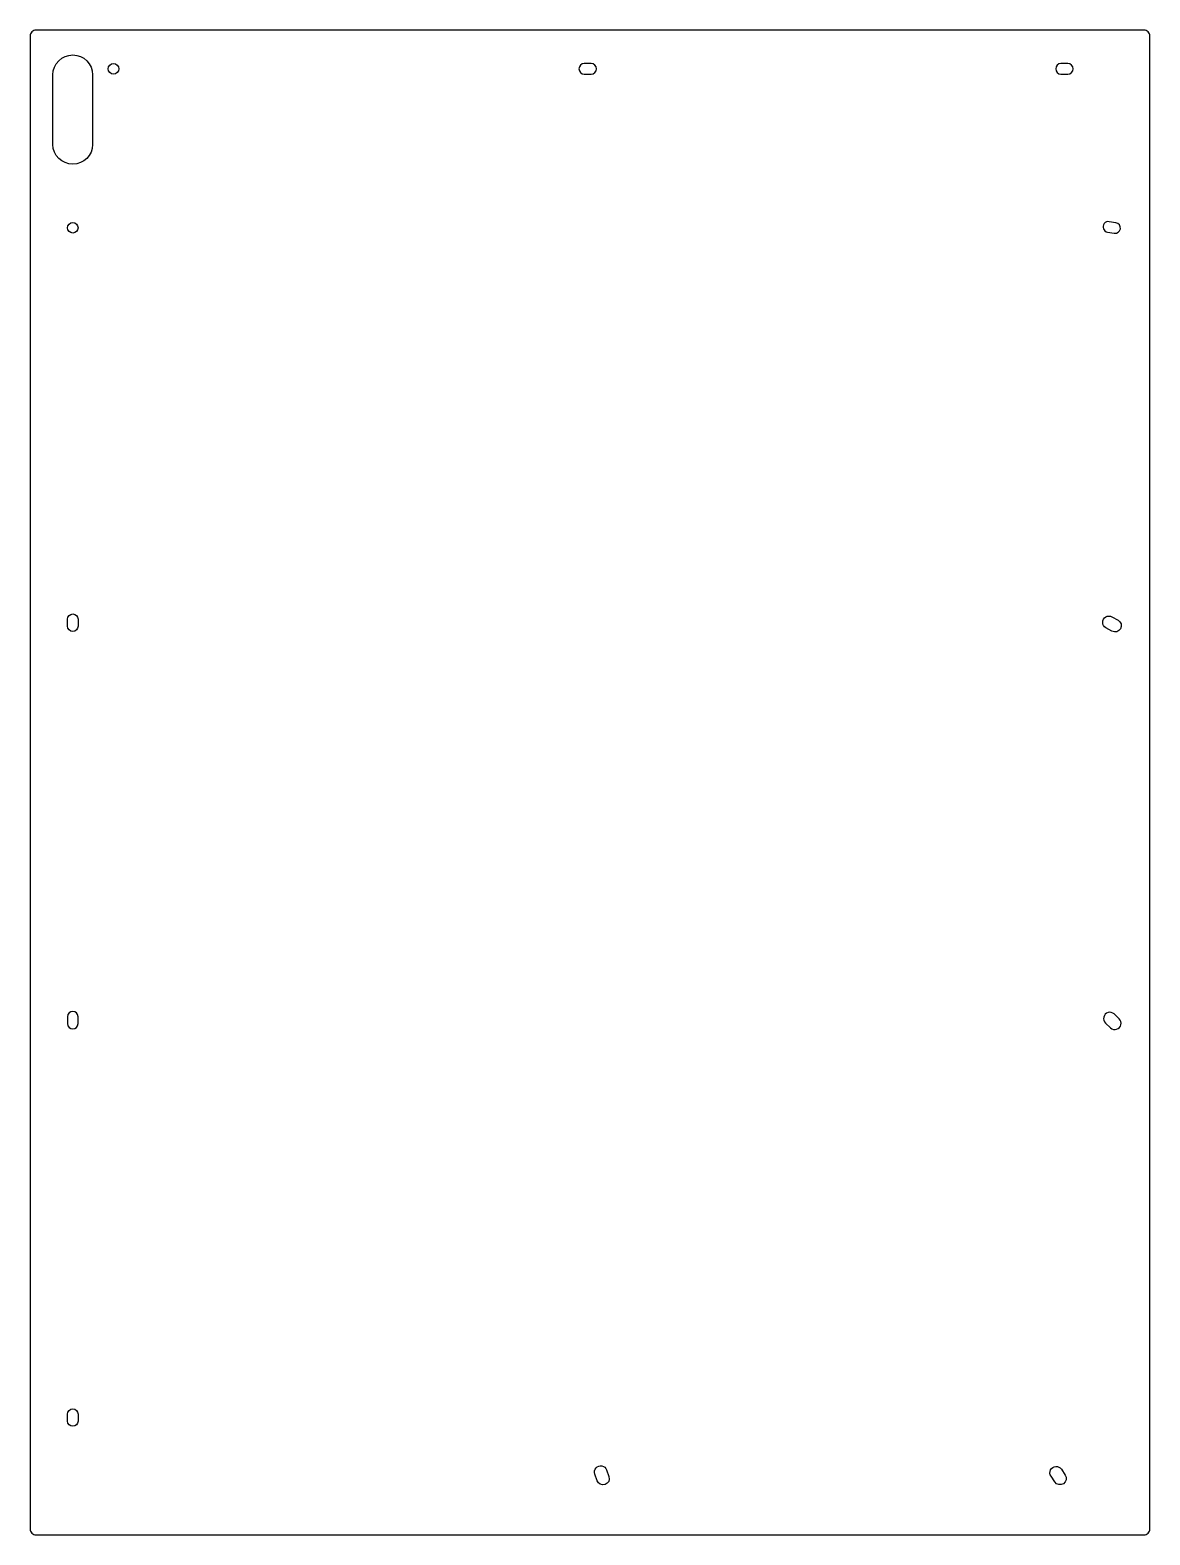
# Model space of a CAD drawing. Header units: millimetres. Extents: x -259 to 305, y -588 to 169.
import ezdxf

# ---------------------------------------------------------------- set-up
doc = ezdxf.new("R2010")
doc.units = ezdxf.units.MM
doc.layers.get('0').update_dxf_attribs({"linetype": 'CONTINUOUS'})

msp = doc.modelspace()

# ---------------------------------------------------------------- linework, layer by layer
for points in [[(-256.3, -587.8), (301.5, -587.8, 0.414214), (304.5, -584.8), (304.5, 166.5, 0.414214), (301.5, 169.5), (-256.3, 169.5, 0.414214), (-259.3, 166.5), (-259.3, -584.8, 0.414214)], [(-247.8, 112), (-247.8, 147, -1), (-227.8, 147), (-227.8, 112, -1)], [(23.2, 147.35, 1), (23.2, 152.65), (19.7, 152.65, 1), (19.7, 147.35)], [(259.7, 152.65, 1), (259.7, 147.35), (263.2, 147.35, 1), (263.2, 152.65)], [(286.58, 67.3, 1), (287.41, 72.54), (283.95, 73.09, 1), (283.12, 67.85)], [(-240.45, -130.5), (-240.45, -127, -1), (-235.15, -127), (-235.15, -130.5, -1)], [(285.41, -125.79), (288.47, -127.49, -1), (285.41, -133), (282.35, -131.3, -1)], [(-235.15, -327, 1), (-240.45, -327), (-240.45, -330.5, 1), (-235.15, -330.5)], [(286.5, -325.65, 1), (282.16, -330.21), (284.69, -332.63, 1), (289.03, -328.06)], [(-240.45, -530.5), (-240.45, -527, -1), (-235.15, -527), (-235.15, -530.5, -1)], [(26.19, -560.51), (25.04, -557.2, -1), (30.99, -555.13), (32.14, -558.44, -1)], [(256.66, -561.17), (254.71, -558.27, -1), (259.94, -554.75), (261.89, -557.66, -1)]]:
    msp.add_lwpolyline(points, format="xyb", close=True)
for centre in [(-217.3, 150), (-237.8, 70)]:
    msp.add_circle(centre, 2.65)

doc.saveas('drawing.dxf')
